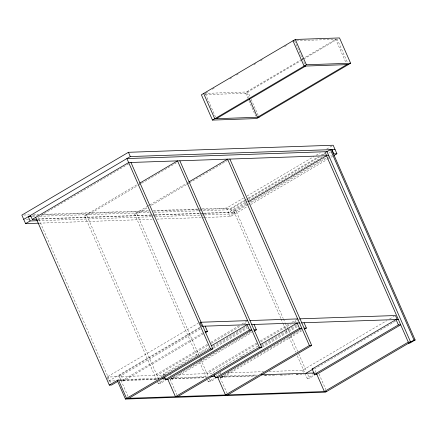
<?xml version="1.0" encoding="UTF-8"?>
<svg xmlns="http://www.w3.org/2000/svg" width="437" height="437" viewBox="0 0 437 437"><rect width="100%" height="100%" fill="white"/><g stroke="black" fill="none" stroke-linecap="round" stroke-linejoin="round"><path stroke-width="0.33" stroke-dasharray="2.19 1.64" d="M205.772 93.059L208.121 91.672M212.24 89.246L214.589 87.864M229.873 78.857L232.222 77.469M236.341 75.044L238.689 73.662M253.973 64.654L256.322 63.267M260.441 60.841L262.79 59.459M284.542 46.639L286.891 45.257M301.617 59.421L246.364 91.983L248.8 97.538M302.207 59.077L335.714 39.33L346.006 62.775M205.461 94.654L245.632 93.267L300.219 61.104M300.809 60.754L303.158 59.372M303.748 59.022L337.249 39.281L347.273 62.109M128.625 163.859L37.986 217.271L110.801 383.145M156.55 379.671L84.554 215.665L137.18 184.649M84.554 215.665L86.865 215.583L137.737 185.605M138.321 185.261L176.33 162.859M197 356.117L134.585 213.939L146.865 206.701M147.449 206.357L149.203 205.324M149.787 204.975L186.042 183.611M186.626 183.267L188.38 182.234M134.585 213.939L136.896 213.857L147.416 207.657M151.513 205.243L186.599 184.567M187.183 184.223L188.937 183.19M189.521 182.846L227.53 160.445M202.102 208.891L226.59 208.045L243.573 198.037M247.085 195.967L313.848 156.626M316.191 155.244L320.288 152.83M326.729 149.033L333.174 145.237M200.015 209.514L230.643 208.454L247.686 198.414M248.276 198.065L318.207 156.856M321.146 155.124L325.887 152.327M199.261 210.798L229.917 209.738L245.752 200.408M246.337 200.064L248.096 199.026M248.686 198.682L319.649 156.861M322.582 155.135L326.1 153.059M245.31 202.375L228.458 212.306L203.975 213.152M245.9 202.031L247.659 200.993M248.243 200.649L264.664 190.969M265.254 190.625L272.289 186.479M274.633 185.097L288.71 176.799M291.058 175.417L306.304 166.431M306.894 166.087L322.14 157.102M325.658 155.026L330.35 152.262M280.849 318.409L233.489 210.525L245.769 203.287M204.489 213.414L232.397 212.453L246.501 204.139M250.03 202.063L325.855 157.38M247.621 204.669L231.785 213.999L229.917 209.738M248.211 204.325L331.486 155.244M204.483 217.457L230.332 216.566L247.184 206.635M250.701 204.56L326.942 159.631M327.531 159.287L332.808 156.178M114.849 380.851L108.715 381.064L106.961 377.065L198.185 323.309M108.715 381.064L199.938 327.308M128.057 396.446L118.94 375.678L200.501 327.613M118.94 375.678L121.251 375.596L200.463 328.919M119.558 380.337L120.694 379.671M202.839 332.939L121.278 381.004L123.589 380.922L203.385 333.895M207.313 344.411L154.682 375.421L106.961 377.065M210.82 342.34L239.476 325.456M241.814 324.079L247.074 320.977M207.865 345.361L156.992 375.345L164.492 375.083M211.377 343.296L241.197 325.723M244.119 323.997L247.047 322.277M163.717 375.334L163.198 374.148L208.378 347.524M208.93 348.486L156.435 379.414L119.623 380.687M213.032 346.066L247.074 326.002M212.999 347.366L247.042 327.302M213.546 348.327L247.577 328.269M157.642 382.162L158.189 383.413L164.427 379.737M158.189 383.413L160.499 383.331L165.601 380.321M251.128 331.601L170.157 379.316L172.462 379.24L251.674 332.557M256.759 343.029L204.713 373.695L178.127 374.613M260.266 340.958L288.917 324.074M291.845 322.353L297.69 318.906M257.311 343.985L207.023 373.619L213.158 373.406M260.818 341.914L291.228 323.997M294.15 322.271L298.247 319.862M298.832 319.518L300.001 318.824M257.825 346.148L213.229 372.422L214.96 372.368M240.967 357.362L243.305 355.98M261.435 345.301L296.521 324.625M261.987 346.251L297.073 325.576M300.58 323.511L301.754 322.823M262.402 347.289L297.608 326.543M207.673 380.436L208.22 381.687L214.458 378.01M208.22 381.687L210.53 381.605L215.632 378.6M220.772 377.246L301.743 329.531M220.182 377.59L222.493 377.513L302.295 330.487M269.061 371.477L302.464 370.325L386.669 320.703M389.596 318.983L394.272 316.224M395.414 321.217L314.443 368.932L316 372.482M297.269 355.822L307.129 378.273L313.362 374.596M307.129 378.273L309.434 378.196L314.536 375.186M326.122 152.764L324.757 152.999L325.576 154.873M296.401 40.69L337.249 39.281M204.325 93.436L247.905 91.934L250.068 96.867M23.893 215.037L29.334 214.851M33.414 214.709L38.855 214.523M42.935 214.381L148.367 210.743M153.13 210.579L201.424 208.913M32.567 215.288L38.014 215.102M41.417 214.982L148.962 211.273M153.726 211.109L199.332 209.536M32.343 216.555L35.069 216.462M39.838 216.293L149.525 212.513M154.294 212.349L198.578 210.82M233.489 210.525L235.8 210.448L283.154 318.327M26.439 219.276L29.842 219.155M38.003 218.877L154.316 214.862M154.998 214.84L200.572 213.267M201.249 213.245L203.292 213.174M37.724 219.166L154.119 215.151M154.802 215.124L201.086 213.529M201.768 213.507L203.811 213.436M38.303 220.674L151.393 216.774M155.485 216.632L201.129 215.059M201.812 215.031L203.855 214.966M204.532 214.938L234.866 213.895L232.997 209.634M39.193 223.16L152.109 219.265M156.867 219.101L203.8 217.484M163.198 374.148L165.508 374.072M219.292 373.193L220.658 373.149M227.475 372.914L263.609 371.663M119.541 379.709L159.226 378.344M172.839 377.874L207.553 376.678M222.531 376.159L257.246 374.962M119.296 380.348L158.09 379.01M171.025 378.562L206.422 377.344M221.395 376.825L256.792 375.607M264.281 375.35L266.319 375.279M279.937 374.809L281.98 374.738M296.27 374.247L298.313 374.176M311.925 373.706L313.291 373.657M162.837 379.196L164.197 379.147M171.014 378.912L205.106 377.737M220.368 377.213L255.814 375.989M264.68 375.683L276.266 375.285M280.357 375.143L292.632 374.717M296.04 374.602L304.218 374.318M294.533 40.75L305.365 65.43M325.33 152.977L326.155 154.851M251.155 99.336L259.004 117.225M245.632 93.267L247.801 98.205M248.882 100.674L255.656 116.095M205.456 94.021L215.474 116.848M319.054 374.088L325.871 389.624M283.433 318.95L285.071 322.692M285.345 323.314L287.262 327.684M287.535 328.307L289.452 332.672M290.823 335.791L297.663 351.381M298.761 353.872L306.424 371.335M307.795 374.454L309.434 378.196M281.122 319.032L282.766 322.774M283.039 323.396L287.693 333.999M289.059 337.118L295.631 352.08M302.464 370.325L303.966 373.75M230.643 208.454L232.397 212.453M226.59 208.045L230.332 216.566M220.155 372.187L220.674 373.367M221.974 376.328L222.493 377.513M218.369 373.449L218.888 374.635M220.144 377.502L226.961 393.032M216.577 374.711L217.096 375.896M136.896 213.857L198.759 354.789M199.851 357.286L200.403 358.531M200.676 359.154L208.525 377.038M209.432 379.108L210.53 381.605M199.463 361.732L206.466 377.688M170.124 373.914L170.643 375.093M171.943 378.054L172.462 379.24M170.113 379.229L176.936 394.758M86.865 215.583L158.746 379.338M159.68 381.457L160.499 383.331M121.251 375.596L123.589 380.922"/><path stroke-width="0.66" d="M295.265 39.467L201.375 94.796L212.48 120.088L256.738 118.564L350.621 63.239L339.522 37.943L295.265 39.467L306.364 64.763L350.621 63.239M333.983 155.485L336.911 153.758L333.174 145.237L128.434 152.3L21.85 215.108L25.592 223.629L38.516 223.181M23.718 219.369L130.302 156.561L335.042 149.498M30.524 215.359L32.278 219.352L128.653 162.559L328.777 155.654M25.592 223.629L30.126 220.953L37.62 220.696M212.48 120.088L306.364 64.763M216.288 118.7L305.638 66.047M139.523 183.272L177.531 160.871L259.349 347.257L261.659 347.18L179.842 160.794M346.814 64.627L257.469 117.28L249.341 98.773M188.964 181.89L227.562 159.144L309.38 345.53L311.69 345.454L229.867 159.068M326.455 151.994L330.427 149.656L413.997 340.035L415.15 339.997L331.579 149.618M248.697 201.566L326.466 155.736L408.284 342.122L410.594 342.04L327.023 151.661L126.899 158.565L210.47 348.945L212.781 348.863L130.963 162.477M35.676 217.347L109.316 385.095L118.383 379.753L126.566 398.391L326.69 391.486M117.859 381.343L111.621 385.019L109.316 385.095M205.144 332.863L207.493 331.475L205.155 326.155M211.311 345.798L247.102 324.707L249.44 330.033L251.75 329.951L167.846 379.398L165.536 379.474L164.498 377.109M117.253 380.419L125.435 399.057L210.47 348.945M128.877 398.309L212.781 348.863M165.536 379.474L249.44 330.033M254.023 331.175L256.372 329.793L254.034 324.467M260.168 344.766L297.133 322.981L299.471 328.307L301.781 328.225L217.877 377.672L215.567 377.748L214.267 374.793M259.349 347.257L175.445 396.703L167.808 379.305M177.75 396.621L261.659 347.18M215.567 377.748L299.471 328.307M304.638 329.105L306.397 328.067L304.059 322.741M309.38 345.53L225.476 394.977L217.839 377.584M227.781 394.901L311.69 345.454M312.133 369.014L396.042 319.567L398.38 324.893L400.685 324.817L316.781 374.258L314.471 374.34L312.133 369.014L313.291 368.975M305.971 373.285L312.406 369.494M314.471 374.34L398.38 324.893M408.284 342.122L324.38 391.568L316.47 373.548M413.997 340.035L325.554 392.153L125.435 399.057M415.15 339.997L410.092 342.969L408.327 343.378M294.019 40.772L292.992 40.805L304.097 66.102L348.355 64.572M259.004 117.225L214.747 118.755L203.642 93.458M336.911 153.758L333.835 153.862L331.962 149.601M30.983 216.599L28.258 216.697L30.126 220.953M32.278 219.352L37.041 219.188M247.659 320.632L199.938 322.277L201.692 326.27L249.412 324.625M249.969 320.55L297.69 318.906M300.001 318.824L395.441 315.536L397.195 319.529M251.723 324.544L299.443 322.899M301.754 322.823L398.347 319.491M205.182 331.557L207.493 331.475M254.061 329.869L256.372 329.793M304.092 328.143L306.397 328.067M161.947 378.245L165.35 378.131M210.956 376.557L215.042 376.415M261.331 374.82L314.422 372.99M128.434 152.3L130.302 156.561"/></g></svg>
